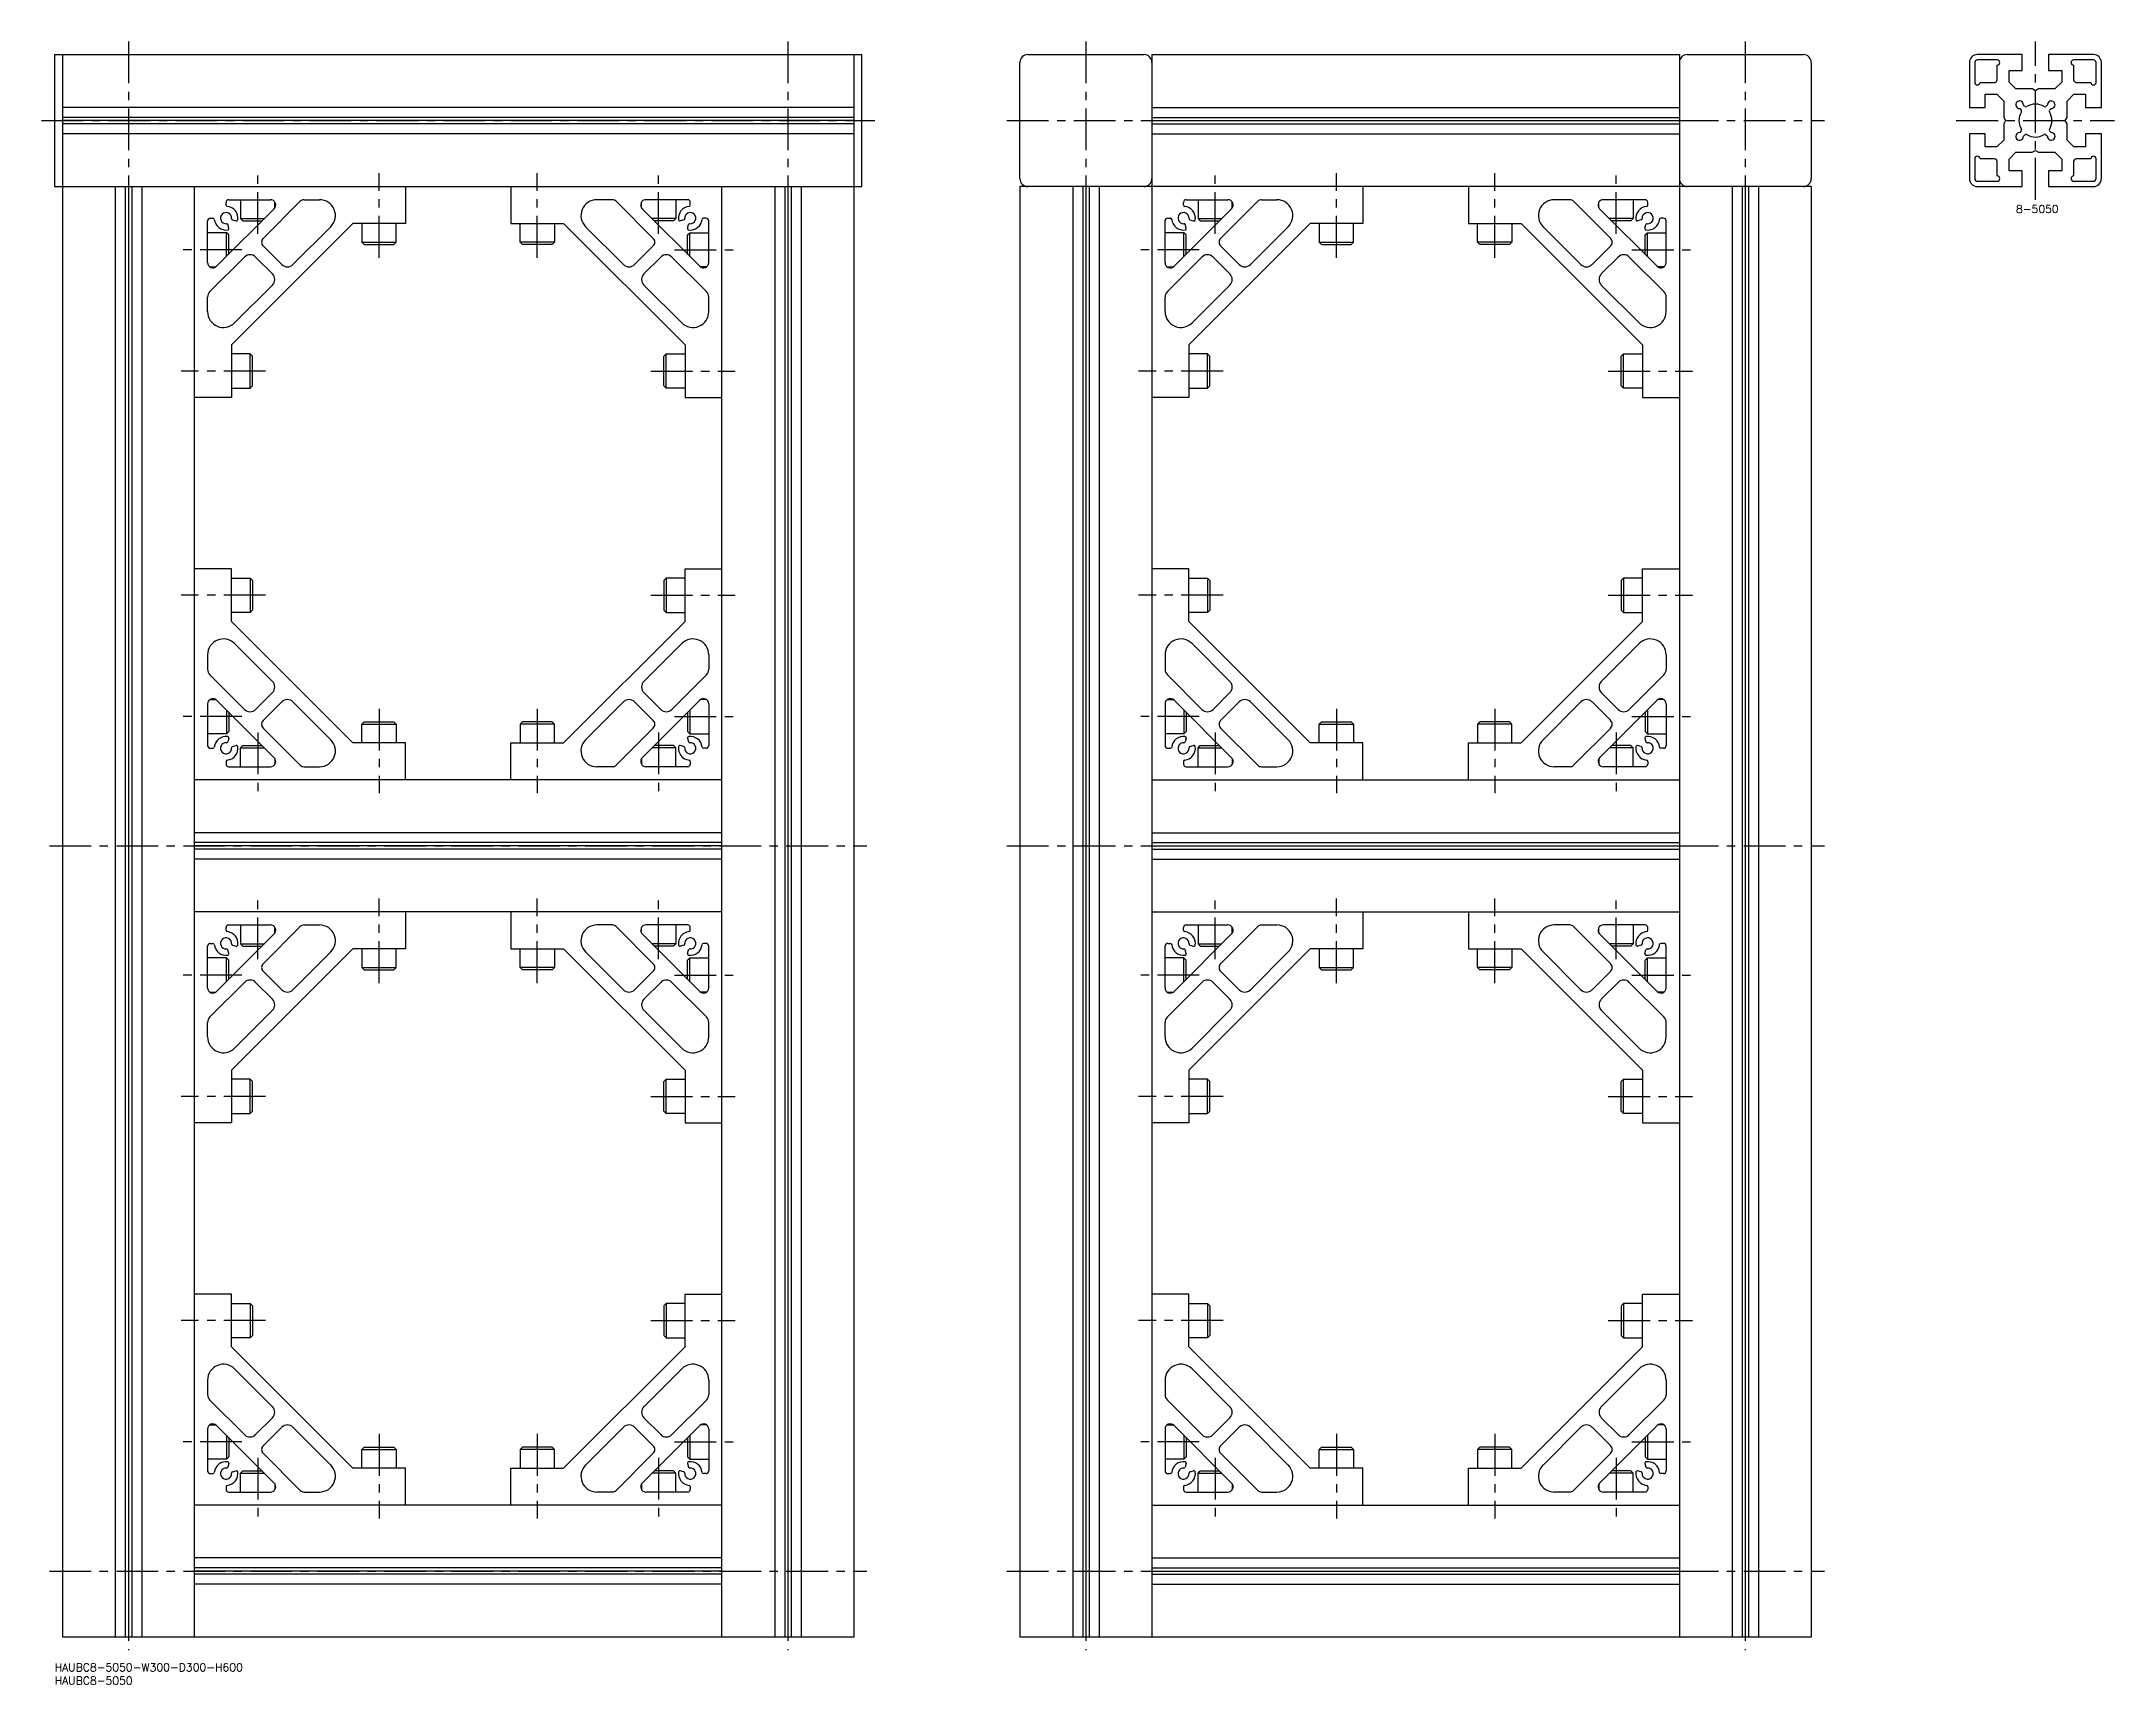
# Model space of a CAD drawing. Extents: x -5 to 781, y -8 to 975.
# Drawn here: x -5 to 781, y -8 to 615 of the extents above; entities that cross this region are included whole.
import ezdxf

# ---------------------------------------------------------------- set-up
doc = ezdxf.new("R2010")
doc.units = 0
doc.header["$LTSCALE"] = 0.5
doc.linetypes.add('CENTER', pattern=[50.8, 31.75, -6.35, 6.35, -6.35])
for name, color, linetype in [('MSM_CENTER', 1, 'CENTER'), ('MSM_CONTINUOUS', 7, 'CONTINUOUS'), ('MSM_PART_NUMBER', 7, 'CONTINUOUS')]:
    doc.layers.add(name, color=color, linetype=linetype)
doc.styles.get("Standard").update_dxf_attribs({"font": 'txt.shx', "height": 3, "bigfont": 'bigfont.shx'})

# ---------------------------------------------------------------- blocks, each defined once
blk = doc.blocks.new('*U8')
at = {"layer": 'MSM_PART_NUMBER'}
blk.add_text('HAUBC8-5050-W300-D300-H600', height=3, dxfattribs=at).set_placement((0, -3))
blk = doc.blocks.new('*U9')
at = {"layer": 'MSM_PART_NUMBER'}
blk.add_text('HAUBC8-5050', height=3, dxfattribs=at).set_placement((0, -8))
blk = doc.blocks.new('*U10')
at = {"layer": 'MSM_PART_NUMBER'}
blk.add_text('8-5050', height=3, dxfattribs=at).set_placement((743.62, 549.97))

msp = doc.modelspace()

# ---------------------------------------------------------------- linework, layer by layer
at = {"layer": 'MSM_CENTER'}
for p, q in [((28, 615), (28, 5)), ((278, 615), (278, 5)), ((391, 615), (391, 5)), ((641, 615), (641, 5)), ((751, 555), (751, 615)), ((-5, 585), (311, 585)), ((361, 585), (671, 585)), ((721, 585), (781, 585)), ((77, 542), (77, 565)), ((123, 533), (123, 565)), ((183, 533), (183, 565)), ((229, 542), (229, 565)), ((440, 542), (440, 565)), ((486, 533), (486, 565)), ((546, 533), (546, 565)), ((592, 542), (592, 565)), ((71, 536), (48, 536)), ((235, 536), (258, 536)), ((434, 536), (411, 536)), ((598, 536), (621, 536)), ((80, 490), (48, 490)), ((226, 490), (258, 490)), ((443, 490), (411, 490)), ((589, 490), (621, 490)), ((80, 405), (48, 405)), ((226, 405), (258, 405)), ((443, 405), (411, 405)), ((589, 405), (621, 405)), ((123, 362), (123, 330)), ((183, 362), (183, 330)), ((486, 362), (486, 330)), ((546, 362), (546, 330)), ((71, 359), (48, 359)), ((235, 359), (258, 359)), ((434, 359), (411, 359)), ((598, 359), (621, 359)), ((77, 353), (77, 330)), ((229, 353), (229, 330)), ((440, 353), (440, 330)), ((592, 353), (592, 330)), ((-2, 310), (308, 310)), ((361, 310), (671, 310)), ((77, 267), (77, 290)), ((123, 258), (123, 290)), ((183, 258), (183, 290)), ((229, 267), (229, 290)), ((440, 267), (440, 290)), ((486, 258), (486, 290)), ((546, 258), (546, 290)), ((592, 267), (592, 290)), ((71, 261), (48, 261)), ((235, 261), (258, 261)), ((434, 261), (411, 261)), ((598, 261), (621, 261)), ((80, 215), (48, 215)), ((226, 215), (258, 215)), ((443, 215), (411, 215)), ((589, 215), (621, 215)), ((80, 130), (48, 130)), ((226, 130), (258, 130)), ((443, 130), (411, 130)), ((589, 130), (621, 130)), ((123, 87), (123, 55)), ((183, 87), (183, 55)), ((486, 87), (486, 55)), ((546, 87), (546, 55)), ((71, 84), (48, 84)), ((235, 84), (258, 84)), ((434, 84), (411, 84)), ((598, 84), (621, 84)), ((77, 78), (77, 55)), ((229, 78), (229, 55)), ((440, 78), (440, 55)), ((592, 78), (592, 55)), ((-2, 35), (308, 35)), ((361, 35), (671, 35))]:
    msp.add_line(p, q, dxfattribs=at)
at = {"layer": 'MSM_CONTINUOUS'}
for p, q in [((0, 610), (0, 560)), ((0, 610), (306, 610)), ((3, 610), (3, 10)), ((303, 610), (303, 10)), ((306, 560), (306, 610)), ((366, 563), (366, 607)), ((369, 610), (413, 610)), ((416, 610), (416, 10)), ((416, 610), (616, 610)), ((616, 610), (616, 10)), ((619, 610), (663, 610)), ((666, 607), (666, 563)), ((726, 607), (726, 590)), ((728, 607), (728, 599.5)), ((746, 610), (729, 610)), ((736.5, 608), (729, 608)), ((736.5, 600.5), (736.5, 606)), ((746, 604), (746, 610)), ((773, 610), (756, 610)), ((756, 610), (756, 604)), ((773, 608), (765.5, 608)), ((765.5, 606), (765.5, 600.5)), ((774, 599.5), (774, 607)), ((776, 590), (776, 607)), ((730, 599.5), (735.5, 599.5)), ((741, 599.6), (741, 604)), ((741, 604), (746, 604)), ((743.6, 597), (741, 599.6)), ((756, 604), (761, 604)), ((761, 599.6), (758.4, 597)), ((761, 604), (761, 599.6)), ((766.5, 599.5), (772, 599.5)), ((303, 590), (3, 590)), ((416, 590), (616, 590)), ((726, 590), (732, 590)), ((732, 590), (732, 595)), ((732, 595), (736.4, 595)), ((736.4, 595), (739, 592.4)), ((739, 592.4), (739, 586.21)), ((749.79, 597), (743.6, 597)), ((745.04, 589.55), (745.64, 588.95)), ((747.05, 590.36), (746.45, 590.96)), ((751, 596.3), (749.79, 597)), ((752.21, 597), (751, 596.3)), ((758.4, 597), (752.21, 597)), ((755.55, 590.96), (754.95, 590.36)), ((756.36, 588.95), (756.96, 589.55)), ((763, 592.4), (765.6, 595)), ((763, 586.21), (763, 592.4)), ((765.6, 595), (770, 595)), ((770, 595), (770, 590)), ((770, 590), (776, 590)), ((303, 586.21), (3, 586.21)), ((303, 585), (3, 585)), ((303, 583.79), (3, 583.79)), ((416, 586.21), (616, 586.21)), ((416, 585), (616, 585)), ((416, 583.79), (616, 583.79)), ((739, 586.21), (739.7, 585)), ((739.7, 585), (739, 583.79)), ((739, 583.79), (739, 577.6)), ((762.3, 585), (763, 586.21)), ((763, 583.79), (762.3, 585)), ((763, 577.6), (763, 583.79)), ((303, 580), (3, 580)), ((416, 580), (616, 580)), ((732, 580), (726, 580)), ((726, 580), (726, 563)), ((732, 575), (732, 580)), ((736.4, 575), (732, 575)), ((739, 577.6), (736.4, 575)), ((745.64, 581.05), (745.04, 580.45)), ((746.45, 579.04), (747.05, 579.64)), ((754.95, 579.64), (755.55, 579.04)), ((756.96, 580.45), (756.36, 581.05)), ((765.6, 575), (763, 577.6)), ((770, 575), (765.6, 575)), ((776, 580), (770, 580)), ((770, 580), (770, 575)), ((776, 563), (776, 580)), ((728, 570.5), (728, 563)), ((735.5, 570.5), (730, 570.5)), ((736.5, 564), (736.5, 569.5)), ((741, 570.4), (743.6, 573)), ((741, 566), (741, 570.4)), ((746, 566), (741, 566)), ((743.6, 573), (749.79, 573)), ((746, 560), (746, 566)), ((749.79, 573), (751, 573.7)), ((751, 573.7), (752.21, 573)), ((752.21, 573), (758.4, 573)), ((761, 566), (756, 566)), ((756, 566), (756, 560)), ((758.4, 573), (761, 570.4)), ((761, 570.4), (761, 566)), ((765.5, 569.5), (765.5, 564)), ((772, 570.5), (766.5, 570.5)), ((774, 563), (774, 570.5)), ((0, 560), (306, 560)), ((23, 560), (23, 10)), ((26.79, 560), (26.79, 10)), ((28, 560), (28, 10)), ((29.21, 560), (29.21, 10)), ((33, 560), (33, 10)), ((53, 10), (53, 560)), ((133, 560), (133, 546)), ((173, 560), (173, 546)), ((253, 10), (253, 560)), ((273, 560), (273, 10)), ((276.79, 560), (276.79, 10)), ((278, 560), (278, 10)), ((279.21, 560), (279.21, 10)), ((283, 560), (283, 10)), ((666, 560), (366, 560)), ((366, 560), (366, 10)), ((386, 560), (386, 10)), ((389.79, 560), (389.79, 10)), ((391, 560), (391, 10)), ((392.21, 560), (392.21, 10)), ((396, 560), (396, 10)), ((496, 560), (496, 546)), ((536, 560), (536, 546)), ((636, 560), (636, 10)), ((639.79, 560), (639.79, 10)), ((641, 560), (641, 10)), ((642.21, 560), (642.21, 10)), ((646, 560), (646, 10)), ((666, 560), (666, 10)), ((729, 562), (736.5, 562)), ((729, 560), (746, 560)), ((756, 560), (773, 560)), ((765.5, 562), (773, 562)), ((83.24, 551.59), (61.41, 529.76)), ((65, 552.97), (65, 554)), ((66, 555), (81.82, 555)), ((70.5, 555), (70.5, 547.87)), ((79.04, 540.32), (93.14, 554.41)), ((83.5, 551.91), (83.5, 554.09)), ((94.55, 555), (100.45, 555)), ((211.45, 555), (205.55, 555)), ((226.96, 540.32), (212.86, 554.41)), ((222.5, 551.91), (222.5, 554.09)), ((222.76, 551.59), (244.59, 529.76)), ((240, 555), (224.18, 555)), ((235.5, 555), (235.5, 547.87)), ((241, 552.97), (241, 554)), ((446.24, 551.59), (424.41, 529.76)), ((428, 552.97), (428, 554)), ((429, 555), (444.82, 555)), ((433.5, 555), (433.5, 547.87)), ((442.04, 540.32), (456.14, 554.41)), ((446.5, 551.91), (446.5, 554.09)), ((457.55, 555), (463.45, 555)), ((574.45, 555), (568.55, 555)), ((589.96, 540.32), (575.86, 554.41)), ((585.5, 551.91), (585.5, 554.09)), ((585.76, 551.59), (607.59, 529.76)), ((603, 555), (587.18, 555)), ((598.5, 555), (598.5, 547.87)), ((604, 552.97), (604, 554)), ((58, 531.18), (58, 547)), ((65.13, 542.5), (58, 542.5)), ((59, 548), (60.03, 548)), ((66, 541.63), (65.13, 542.5)), ((65.13, 533.48), (65.13, 542.5)), ((66.03, 544.17), (65.66, 545.54)), ((113.01, 546), (67, 499.99)), ((67.46, 547.34), (68.83, 546.97)), ((70.5, 547.87), (71.37, 547)), ((70.5, 547.87), (79.52, 547.87)), ((71.37, 547), (78.65, 547)), ((104.69, 544.76), (90.36, 530.42)), ((133, 546), (113.01, 546)), ((116.5, 546), (116.5, 538.87)), ((129.5, 538.87), (129.5, 546)), ((173, 546), (192.99, 546)), ((176.5, 538.87), (176.5, 546)), ((189.5, 546), (189.5, 538.87)), ((192.99, 546), (239, 499.99)), ((201.31, 544.76), (215.64, 530.42)), ((235.5, 547.87), (226.48, 547.87)), ((234.63, 547), (227.35, 547)), ((235.5, 547.87), (234.63, 547)), ((238.54, 547.34), (237.17, 546.97)), ((239.97, 544.17), (240.34, 545.54)), ((240, 541.63), (240.87, 542.5)), ((240.87, 542.5), (248, 542.5)), ((240.87, 533.48), (240.87, 542.5)), ((247, 548), (245.97, 548)), ((248, 531.18), (248, 547)), ((421, 531.18), (421, 547)), ((428.13, 542.5), (421, 542.5)), ((422, 548), (423.03, 548)), ((429, 541.63), (428.13, 542.5)), ((428.13, 533.48), (428.13, 542.5)), ((429.03, 544.17), (428.66, 545.54)), ((476.01, 546), (430, 499.99)), ((430.46, 547.34), (431.83, 546.97)), ((433.5, 547.87), (434.37, 547)), ((433.5, 547.87), (442.52, 547.87)), ((434.37, 547), (441.65, 547)), ((467.69, 544.76), (453.36, 530.42)), ((496, 546), (476.01, 546)), ((479.5, 546), (479.5, 538.87)), ((492.5, 538.87), (492.5, 546)), ((536, 546), (555.99, 546)), ((539.5, 538.87), (539.5, 546)), ((552.5, 546), (552.5, 538.87)), ((555.99, 546), (602, 499.99)), ((564.31, 544.76), (578.64, 530.42)), ((598.5, 547.87), (589.48, 547.87)), ((597.63, 547), (590.35, 547)), ((598.5, 547.87), (597.63, 547)), ((601.54, 547.34), (600.17, 546.97)), ((602.97, 544.17), (603.34, 545.54)), ((603, 541.63), (603.87, 542.5)), ((603.87, 542.5), (611, 542.5)), ((603.87, 533.48), (603.87, 542.5)), ((610, 548), (608.97, 548)), ((611, 531.18), (611, 547)), ((66, 534.27), (66, 541.63)), ((86.11, 530.42), (79.04, 537.49)), ((116.5, 538.87), (117.37, 538)), ((116.5, 538.87), (129.5, 538.87)), ((117.37, 538), (128.63, 538)), ((128.63, 538), (129.5, 538.87)), ((177.37, 538), (176.5, 538.87)), ((189.5, 538.87), (176.5, 538.87)), ((188.63, 538), (177.37, 538)), ((189.5, 538.87), (188.63, 538)), ((219.89, 530.42), (226.96, 537.49)), ((240, 534.27), (240, 541.63)), ((429, 534.27), (429, 541.63)), ((449.11, 530.42), (442.04, 537.49)), ((479.5, 538.87), (480.37, 538)), ((479.5, 538.87), (492.5, 538.87)), ((480.37, 538), (491.63, 538)), ((491.63, 538), (492.5, 538.87)), ((540.37, 538), (539.5, 538.87)), ((552.5, 538.87), (539.5, 538.87)), ((551.63, 538), (540.37, 538)), ((552.5, 538.87), (551.63, 538)), ((582.89, 530.42), (589.96, 537.49)), ((603, 534.27), (603, 541.63)), ((58.88, 520.16), (71.97, 533.25)), ((58.91, 529.5), (61.09, 529.5)), ((76.21, 533.25), (82.58, 526.89)), ((229.79, 533.25), (223.42, 526.89)), ((247.12, 520.16), (234.03, 533.25)), ((247.09, 529.5), (244.91, 529.5)), ((421.88, 520.16), (434.97, 533.25)), ((421.91, 529.5), (424.09, 529.5)), ((439.21, 533.25), (445.58, 526.89)), ((592.79, 533.25), (586.42, 526.89)), ((610.12, 520.16), (597.03, 533.25)), ((610.09, 529.5), (607.91, 529.5)), ((82.58, 522.64), (68.24, 508.31)), ((223.42, 522.64), (237.76, 508.31)), ((445.58, 522.64), (431.24, 508.31)), ((586.42, 522.64), (600.76, 508.31)), ((58, 512.55), (58, 518.04)), ((248, 512.55), (248, 518.04)), ((421, 512.55), (421, 518.04)), ((611, 512.55), (611, 518.04)), ((67, 499.99), (67, 480)), ((74.13, 496.5), (67, 496.5)), ((75, 495.63), (74.13, 496.5)), ((74.13, 483.5), (74.13, 496.5)), ((75, 484.37), (75, 495.63)), ((231, 495.63), (231.87, 496.5)), ((231, 484.37), (231, 495.63)), ((231.87, 496.5), (239, 496.5)), ((231.87, 483.5), (231.87, 496.5)), ((239, 499.99), (239, 480)), ((430, 499.99), (430, 480)), ((437.13, 496.5), (430, 496.5)), ((438, 495.63), (437.13, 496.5)), ((437.13, 483.5), (437.13, 496.5)), ((438, 484.37), (438, 495.63)), ((594, 495.63), (594.87, 496.5)), ((594, 484.37), (594, 495.63)), ((594.87, 496.5), (602, 496.5)), ((594.87, 483.5), (594.87, 496.5)), ((602, 499.99), (602, 480)), ((67, 480), (53, 480)), ((67, 483.5), (74.13, 483.5)), ((74.13, 483.5), (75, 484.37)), ((231.87, 483.5), (231, 484.37)), ((239, 483.5), (231.87, 483.5)), ((239, 480), (253, 480)), ((430, 480), (416, 480)), ((430, 483.5), (437.13, 483.5)), ((437.13, 483.5), (438, 484.37)), ((594.87, 483.5), (594, 484.37)), ((602, 483.5), (594.87, 483.5)), ((602, 480), (616, 480)), ((67, 415), (53, 415)), ((67, 395.01), (67, 415)), ((67, 411.5), (74.13, 411.5)), ((74.13, 411.5), (75, 410.63)), ((74.13, 411.5), (74.13, 398.5)), ((75, 410.63), (75, 399.37)), ((231.87, 411.5), (231, 410.63)), ((231, 410.63), (231, 399.37)), ((239, 411.5), (231.87, 411.5)), ((231.87, 411.5), (231.87, 398.5)), ((239, 415), (253, 415)), ((239, 395.01), (239, 415)), ((430, 415), (416, 415)), ((430, 395.01), (430, 415)), ((430, 411.5), (437.13, 411.5)), ((437.13, 411.5), (438, 410.63)), ((437.13, 411.5), (437.13, 398.5)), ((438, 410.63), (438, 399.37)), ((594.87, 411.5), (594, 410.63)), ((594, 410.63), (594, 399.37)), ((602, 411.5), (594.87, 411.5)), ((594.87, 411.5), (594.87, 398.5)), ((602, 415), (616, 415)), ((602, 395.01), (602, 415)), ((74.13, 398.5), (67, 398.5)), ((113.01, 349), (67, 395.01)), ((75, 399.37), (74.13, 398.5)), ((192.99, 349), (239, 395.01)), ((231, 399.37), (231.87, 398.5)), ((231.87, 398.5), (239, 398.5)), ((437.13, 398.5), (430, 398.5)), ((476.01, 349), (430, 395.01)), ((438, 399.37), (437.13, 398.5)), ((555.99, 349), (602, 395.01)), ((594, 399.37), (594.87, 398.5)), ((594.87, 398.5), (602, 398.5)), ((82.58, 372.36), (68.24, 386.69)), ((223.42, 372.36), (237.76, 386.69)), ((445.58, 372.36), (431.24, 386.69)), ((586.42, 372.36), (600.76, 386.69)), ((58, 382.45), (58, 376.96)), ((248, 382.45), (248, 376.96)), ((421, 382.45), (421, 376.96)), ((611, 382.45), (611, 376.96)), ((58.88, 374.84), (71.97, 361.75)), ((247.12, 374.84), (234.03, 361.75)), ((421.88, 374.84), (434.97, 361.75)), ((610.12, 374.84), (597.03, 361.75)), ((58, 363.82), (58, 348)), ((58.91, 365.5), (61.09, 365.5)), ((83.24, 343.41), (61.41, 365.24)), ((76.21, 361.75), (82.58, 368.11)), ((86.11, 364.58), (79.04, 357.51)), ((104.69, 350.24), (90.36, 364.58)), ((201.31, 350.24), (215.64, 364.58)), ((219.89, 364.58), (226.96, 357.51)), ((222.76, 343.41), (244.59, 365.24)), ((229.79, 361.75), (223.42, 368.11)), ((247.09, 365.5), (244.91, 365.5)), ((248, 363.82), (248, 348)), ((421, 363.82), (421, 348)), ((421.91, 365.5), (424.09, 365.5)), ((446.24, 343.41), (424.41, 365.24)), ((439.21, 361.75), (445.58, 368.11)), ((449.11, 364.58), (442.04, 357.51)), ((467.69, 350.24), (453.36, 364.58)), ((564.31, 350.24), (578.64, 364.58)), ((582.89, 364.58), (589.96, 357.51)), ((585.76, 343.41), (607.59, 365.24)), ((592.79, 361.75), (586.42, 368.11)), ((610.09, 365.5), (607.91, 365.5)), ((611, 363.82), (611, 348)), ((65.13, 361.52), (65.13, 352.5)), ((66, 360.73), (66, 353.37)), ((79.04, 354.68), (93.14, 340.59)), ((116.5, 356.13), (117.37, 357)), ((116.5, 349), (116.5, 356.13)), ((116.5, 356.13), (129.5, 356.13)), ((117.37, 357), (128.63, 357)), ((128.63, 357), (129.5, 356.13)), ((129.5, 356.13), (129.5, 349)), ((177.37, 357), (176.5, 356.13)), ((176.5, 356.13), (176.5, 349)), ((189.5, 356.13), (176.5, 356.13)), ((188.63, 357), (177.37, 357)), ((189.5, 356.13), (188.63, 357)), ((189.5, 349), (189.5, 356.13)), ((226.96, 354.68), (212.86, 340.59)), ((240, 360.73), (240, 353.37)), ((240.87, 361.52), (240.87, 352.5)), ((428.13, 361.52), (428.13, 352.5)), ((429, 360.73), (429, 353.37)), ((442.04, 354.68), (456.14, 340.59)), ((479.5, 356.13), (480.37, 357)), ((479.5, 349), (479.5, 356.13)), ((479.5, 356.13), (492.5, 356.13)), ((480.37, 357), (491.63, 357)), ((491.63, 357), (492.5, 356.13)), ((492.5, 356.13), (492.5, 349)), ((540.37, 357), (539.5, 356.13)), ((539.5, 356.13), (539.5, 349)), ((552.5, 356.13), (539.5, 356.13)), ((551.63, 357), (540.37, 357)), ((552.5, 356.13), (551.63, 357)), ((552.5, 349), (552.5, 356.13)), ((589.96, 354.68), (575.86, 340.59)), ((603, 360.73), (603, 353.37)), ((603.87, 361.52), (603.87, 352.5)), ((65.13, 352.5), (58, 352.5)), ((59, 347), (60.03, 347)), ((66, 353.37), (65.13, 352.5)), ((66.03, 350.83), (65.66, 349.46)), ((67.46, 347.66), (68.83, 348.03)), ((70.5, 347.13), (71.37, 348)), ((70.5, 340), (70.5, 347.13)), ((70.5, 347.13), (79.52, 347.13)), ((71.37, 348), (78.65, 348)), ((133, 349), (113.01, 349)), ((133, 335), (133, 349)), ((173, 335), (173, 349)), ((173, 349), (192.99, 349)), ((235.5, 347.13), (226.48, 347.13)), ((234.63, 348), (227.35, 348)), ((235.5, 347.13), (234.63, 348)), ((235.5, 340), (235.5, 347.13)), ((238.54, 347.66), (237.17, 348.03)), ((239.97, 350.83), (240.34, 349.46)), ((240, 353.37), (240.87, 352.5)), ((240.87, 352.5), (248, 352.5)), ((247, 347), (245.97, 347)), ((428.13, 352.5), (421, 352.5)), ((422, 347), (423.03, 347)), ((429, 353.37), (428.13, 352.5)), ((429.03, 350.83), (428.66, 349.46)), ((430.46, 347.66), (431.83, 348.03)), ((433.5, 347.13), (434.37, 348)), ((433.5, 340), (433.5, 347.13)), ((433.5, 347.13), (442.52, 347.13)), ((434.37, 348), (441.65, 348)), ((496, 349), (476.01, 349)), ((496, 335), (496, 349)), ((536, 335), (536, 349)), ((536, 349), (555.99, 349)), ((598.5, 347.13), (589.48, 347.13)), ((597.63, 348), (590.35, 348)), ((598.5, 347.13), (597.63, 348)), ((598.5, 340), (598.5, 347.13)), ((601.54, 347.66), (600.17, 348.03)), ((602.97, 350.83), (603.34, 349.46)), ((603, 353.37), (603.87, 352.5)), ((603.87, 352.5), (611, 352.5)), ((610, 347), (608.97, 347)), ((65, 342.03), (65, 341)), ((66, 340), (81.82, 340)), ((83.5, 343.09), (83.5, 340.91)), ((94.55, 340), (100.45, 340)), ((211.45, 340), (205.55, 340)), ((222.5, 343.09), (222.5, 340.91)), ((240, 340), (224.18, 340)), ((241, 342.03), (241, 341)), ((428, 342.03), (428, 341)), ((429, 340), (444.82, 340)), ((446.5, 343.09), (446.5, 340.91)), ((457.55, 340), (463.45, 340)), ((574.45, 340), (568.55, 340)), ((585.5, 343.09), (585.5, 340.91)), ((603, 340), (587.18, 340)), ((604, 342.03), (604, 341)), ((253, 335), (53, 335)), ((416, 335), (616, 335)), ((253, 315), (53, 315)), ((416, 315), (616, 315)), ((253, 311.21), (53, 311.21)), ((253, 310), (53, 310)), ((253, 308.79), (53, 308.79)), ((416, 311.21), (616, 311.21)), ((416, 310), (616, 310)), ((416, 308.79), (616, 308.79)), ((253, 305), (53, 305)), ((416, 305), (616, 305)), ((253, 285), (53, 285)), ((133, 285), (133, 271)), ((173, 285), (173, 271)), ((416, 285), (616, 285)), ((496, 285), (496, 271)), ((536, 285), (536, 271)), ((83.24, 276.59), (61.41, 254.76)), ((65, 277.97), (65, 279)), ((66, 280), (81.82, 280)), ((70.5, 280), (70.5, 272.87)), ((79.04, 265.32), (93.14, 279.41)), ((83.5, 276.91), (83.5, 279.09)), ((94.55, 280), (100.45, 280)), ((211.45, 280), (205.55, 280)), ((226.96, 265.32), (212.86, 279.41)), ((222.5, 276.91), (222.5, 279.09)), ((222.76, 276.59), (244.59, 254.76)), ((240, 280), (224.18, 280)), ((235.5, 280), (235.5, 272.87)), ((241, 277.97), (241, 279)), ((446.24, 276.59), (424.41, 254.76)), ((428, 277.97), (428, 279)), ((429, 280), (444.82, 280)), ((433.5, 280), (433.5, 272.87)), ((442.04, 265.32), (456.14, 279.41)), ((446.5, 276.91), (446.5, 279.09)), ((457.55, 280), (463.45, 280)), ((574.45, 280), (568.55, 280)), ((589.96, 265.32), (575.86, 279.41)), ((585.5, 276.91), (585.5, 279.09)), ((585.76, 276.59), (607.59, 254.76)), ((603, 280), (587.18, 280)), ((598.5, 280), (598.5, 272.87)), ((604, 277.97), (604, 279)), ((58, 256.18), (58, 272)), ((65.13, 267.5), (58, 267.5)), ((59, 273), (60.03, 273)), ((66, 266.63), (65.13, 267.5)), ((65.13, 258.48), (65.13, 267.5)), ((66.03, 269.17), (65.66, 270.54)), ((113.01, 271), (67, 224.99)), ((67.46, 272.34), (68.83, 271.97)), ((70.5, 272.87), (71.37, 272)), ((70.5, 272.87), (79.52, 272.87)), ((71.37, 272), (78.65, 272)), ((104.69, 269.76), (90.36, 255.42)), ((133, 271), (113.01, 271)), ((116.5, 271), (116.5, 263.87)), ((129.5, 263.87), (129.5, 271)), ((173, 271), (192.99, 271)), ((176.5, 263.87), (176.5, 271)), ((189.5, 271), (189.5, 263.87)), ((192.99, 271), (239, 224.99)), ((201.31, 269.76), (215.64, 255.42)), ((235.5, 272.87), (226.48, 272.87)), ((234.63, 272), (227.35, 272)), ((235.5, 272.87), (234.63, 272)), ((238.54, 272.34), (237.17, 271.97)), ((239.97, 269.17), (240.34, 270.54)), ((240, 266.63), (240.87, 267.5)), ((240.87, 267.5), (248, 267.5)), ((240.87, 258.48), (240.87, 267.5)), ((247, 273), (245.97, 273)), ((248, 256.18), (248, 272)), ((421, 256.18), (421, 272)), ((428.13, 267.5), (421, 267.5)), ((422, 273), (423.03, 273)), ((429, 266.63), (428.13, 267.5)), ((428.13, 258.48), (428.13, 267.5)), ((429.03, 269.17), (428.66, 270.54)), ((476.01, 271), (430, 224.99)), ((430.46, 272.34), (431.83, 271.97)), ((433.5, 272.87), (434.37, 272)), ((433.5, 272.87), (442.52, 272.87)), ((434.37, 272), (441.65, 272)), ((467.69, 269.76), (453.36, 255.42)), ((496, 271), (476.01, 271)), ((479.5, 271), (479.5, 263.87)), ((492.5, 263.87), (492.5, 271)), ((536, 271), (555.99, 271)), ((539.5, 263.87), (539.5, 271)), ((552.5, 271), (552.5, 263.87)), ((555.99, 271), (602, 224.99)), ((564.31, 269.76), (578.64, 255.42)), ((598.5, 272.87), (589.48, 272.87)), ((597.63, 272), (590.35, 272)), ((598.5, 272.87), (597.63, 272)), ((601.54, 272.34), (600.17, 271.97)), ((602.97, 269.17), (603.34, 270.54)), ((603, 266.63), (603.87, 267.5)), ((603.87, 267.5), (611, 267.5)), ((603.87, 258.48), (603.87, 267.5)), ((610, 273), (608.97, 273)), ((611, 256.18), (611, 272)), ((66, 259.27), (66, 266.63)), ((86.11, 255.42), (79.04, 262.49)), ((116.5, 263.87), (117.37, 263)), ((116.5, 263.87), (129.5, 263.87)), ((117.37, 263), (128.63, 263)), ((128.63, 263), (129.5, 263.87)), ((177.37, 263), (176.5, 263.87)), ((189.5, 263.87), (176.5, 263.87)), ((188.63, 263), (177.37, 263)), ((189.5, 263.87), (188.63, 263)), ((219.89, 255.42), (226.96, 262.49)), ((240, 259.27), (240, 266.63)), ((429, 259.27), (429, 266.63)), ((449.11, 255.42), (442.04, 262.49)), ((479.5, 263.87), (480.37, 263)), ((479.5, 263.87), (492.5, 263.87)), ((480.37, 263), (491.63, 263)), ((491.63, 263), (492.5, 263.87)), ((540.37, 263), (539.5, 263.87)), ((552.5, 263.87), (539.5, 263.87)), ((551.63, 263), (540.37, 263)), ((552.5, 263.87), (551.63, 263)), ((582.89, 255.42), (589.96, 262.49)), ((603, 259.27), (603, 266.63)), ((58.88, 245.16), (71.97, 258.25)), ((58.91, 254.5), (61.09, 254.5)), ((76.21, 258.25), (82.58, 251.89)), ((229.79, 258.25), (223.42, 251.89)), ((247.12, 245.16), (234.03, 258.25)), ((247.09, 254.5), (244.91, 254.5)), ((421.88, 245.16), (434.97, 258.25)), ((421.91, 254.5), (424.09, 254.5)), ((439.21, 258.25), (445.58, 251.89)), ((592.79, 258.25), (586.42, 251.89)), ((610.12, 245.16), (597.03, 258.25)), ((610.09, 254.5), (607.91, 254.5)), ((82.58, 247.64), (68.24, 233.31)), ((223.42, 247.64), (237.76, 233.31)), ((445.58, 247.64), (431.24, 233.31)), ((586.42, 247.64), (600.76, 233.31)), ((58, 237.55), (58, 243.04)), ((248, 237.55), (248, 243.04)), ((421, 237.55), (421, 243.04)), ((611, 237.55), (611, 243.04)), ((67, 224.99), (67, 205)), ((74.13, 221.5), (67, 221.5)), ((75, 220.63), (74.13, 221.5)), ((74.13, 208.5), (74.13, 221.5)), ((75, 209.37), (75, 220.63)), ((231, 220.63), (231.87, 221.5)), ((231, 209.37), (231, 220.63)), ((231.87, 221.5), (239, 221.5)), ((231.87, 208.5), (231.87, 221.5)), ((239, 224.99), (239, 205)), ((430, 224.99), (430, 205)), ((437.13, 221.5), (430, 221.5)), ((438, 220.63), (437.13, 221.5)), ((437.13, 208.5), (437.13, 221.5)), ((438, 209.37), (438, 220.63)), ((594, 220.63), (594.87, 221.5)), ((594, 209.37), (594, 220.63)), ((594.87, 221.5), (602, 221.5)), ((594.87, 208.5), (594.87, 221.5)), ((602, 224.99), (602, 205)), ((67, 205), (53, 205)), ((67, 208.5), (74.13, 208.5)), ((74.13, 208.5), (75, 209.37)), ((231.87, 208.5), (231, 209.37)), ((239, 208.5), (231.87, 208.5)), ((239, 205), (253, 205)), ((430, 205), (416, 205)), ((430, 208.5), (437.13, 208.5)), ((437.13, 208.5), (438, 209.37)), ((594.87, 208.5), (594, 209.37)), ((602, 208.5), (594.87, 208.5)), ((602, 205), (616, 205)), ((67, 140), (53, 140)), ((67, 120.01), (67, 140)), ((67, 136.5), (74.13, 136.5)), ((74.13, 136.5), (75, 135.63)), ((74.13, 136.5), (74.13, 123.5)), ((75, 135.63), (75, 124.37)), ((231.87, 136.5), (231, 135.63)), ((231, 135.63), (231, 124.37)), ((239, 136.5), (231.87, 136.5)), ((231.87, 136.5), (231.87, 123.5)), ((239, 140), (253, 140)), ((239, 120.01), (239, 140)), ((430, 140), (416, 140)), ((430, 120.01), (430, 140)), ((430, 136.5), (437.13, 136.5)), ((437.13, 136.5), (438, 135.63)), ((437.13, 136.5), (437.13, 123.5)), ((438, 135.63), (438, 124.37)), ((594.87, 136.5), (594, 135.63)), ((594, 135.63), (594, 124.37)), ((602, 136.5), (594.87, 136.5)), ((594.87, 136.5), (594.87, 123.5)), ((602, 140), (616, 140)), ((602, 120.01), (602, 140)), ((74.13, 123.5), (67, 123.5)), ((113.01, 74), (67, 120.01)), ((75, 124.37), (74.13, 123.5)), ((192.99, 74), (239, 120.01)), ((231, 124.37), (231.87, 123.5)), ((231.87, 123.5), (239, 123.5)), ((437.13, 123.5), (430, 123.5)), ((476.01, 74), (430, 120.01)), ((438, 124.37), (437.13, 123.5)), ((555.99, 74), (602, 120.01)), ((594, 124.37), (594.87, 123.5)), ((594.87, 123.5), (602, 123.5)), ((82.58, 97.36), (68.24, 111.69)), ((223.42, 97.36), (237.76, 111.69)), ((445.58, 97.36), (431.24, 111.69)), ((586.42, 97.36), (600.76, 111.69)), ((58, 107.45), (58, 101.96)), ((248, 107.45), (248, 101.96)), ((421, 107.45), (421, 101.96)), ((611, 107.45), (611, 101.96)), ((58.88, 99.84), (71.97, 86.75)), ((247.12, 99.84), (234.03, 86.75)), ((421.88, 99.84), (434.97, 86.75)), ((610.12, 99.84), (597.03, 86.75)), ((58, 88.82), (58, 73)), ((58.91, 90.5), (61.09, 90.5)), ((83.24, 68.41), (61.41, 90.24)), ((65.13, 86.52), (65.13, 77.5)), ((76.21, 86.75), (82.58, 93.11)), ((86.11, 89.58), (79.04, 82.51)), ((104.69, 75.24), (90.36, 89.58)), ((201.31, 75.24), (215.64, 89.58)), ((219.89, 89.58), (226.96, 82.51)), ((222.76, 68.41), (244.59, 90.24)), ((229.79, 86.75), (223.42, 93.11)), ((240.87, 86.52), (240.87, 77.5)), ((247.09, 90.5), (244.91, 90.5)), ((248, 88.82), (248, 73)), ((421, 88.82), (421, 73)), ((421.91, 90.5), (424.09, 90.5)), ((446.24, 68.41), (424.41, 90.24)), ((428.13, 86.52), (428.13, 77.5)), ((439.21, 86.75), (445.58, 93.11)), ((449.11, 89.58), (442.04, 82.51)), ((467.69, 75.24), (453.36, 89.58)), ((564.31, 75.24), (578.64, 89.58)), ((582.89, 89.58), (589.96, 82.51)), ((585.76, 68.41), (607.59, 90.24)), ((592.79, 86.75), (586.42, 93.11)), ((603.87, 86.52), (603.87, 77.5)), ((610.09, 90.5), (607.91, 90.5)), ((611, 88.82), (611, 73)), ((66, 85.73), (66, 78.37)), ((79.04, 79.68), (93.14, 65.59)), ((116.5, 81.13), (117.37, 82)), ((116.5, 74), (116.5, 81.13)), ((116.5, 81.13), (129.5, 81.13)), ((117.37, 82), (128.63, 82)), ((128.63, 82), (129.5, 81.13)), ((129.5, 81.13), (129.5, 74)), ((177.37, 82), (176.5, 81.13)), ((176.5, 81.13), (176.5, 74)), ((189.5, 81.13), (176.5, 81.13)), ((188.63, 82), (177.37, 82)), ((189.5, 81.13), (188.63, 82)), ((189.5, 74), (189.5, 81.13)), ((226.96, 79.68), (212.86, 65.59)), ((240, 85.73), (240, 78.37)), ((429, 85.73), (429, 78.37)), ((442.04, 79.68), (456.14, 65.59)), ((479.5, 81.13), (480.37, 82)), ((479.5, 74), (479.5, 81.13)), ((479.5, 81.13), (492.5, 81.13)), ((480.37, 82), (491.63, 82)), ((491.63, 82), (492.5, 81.13)), ((492.5, 81.13), (492.5, 74)), ((540.37, 82), (539.5, 81.13)), ((539.5, 81.13), (539.5, 74)), ((552.5, 81.13), (539.5, 81.13)), ((551.63, 82), (540.37, 82)), ((552.5, 81.13), (551.63, 82)), ((552.5, 74), (552.5, 81.13)), ((589.96, 79.68), (575.86, 65.59)), ((603, 85.73), (603, 78.37)), ((65.13, 77.5), (58, 77.5)), ((59, 72), (60.03, 72)), ((66, 78.37), (65.13, 77.5)), ((66.03, 75.83), (65.66, 74.46)), ((67.46, 72.66), (68.83, 73.03)), ((70.5, 72.13), (71.37, 73)), ((70.5, 65), (70.5, 72.13)), ((70.5, 72.13), (79.52, 72.13)), ((71.37, 73), (78.65, 73)), ((133, 74), (113.01, 74)), ((133, 60), (133, 74)), ((173, 60), (173, 74)), ((173, 74), (192.99, 74)), ((235.5, 72.13), (226.48, 72.13)), ((234.63, 73), (227.35, 73)), ((235.5, 72.13), (234.63, 73)), ((235.5, 65), (235.5, 72.13)), ((238.54, 72.66), (237.17, 73.03)), ((239.97, 75.83), (240.34, 74.46)), ((240, 78.37), (240.87, 77.5)), ((240.87, 77.5), (248, 77.5)), ((247, 72), (245.97, 72)), ((428.13, 77.5), (421, 77.5)), ((422, 72), (423.03, 72)), ((429, 78.37), (428.13, 77.5)), ((429.03, 75.83), (428.66, 74.46)), ((430.46, 72.66), (431.83, 73.03)), ((433.5, 72.13), (434.37, 73)), ((433.5, 65), (433.5, 72.13)), ((433.5, 72.13), (442.52, 72.13)), ((434.37, 73), (441.65, 73)), ((496, 74), (476.01, 74)), ((496, 60), (496, 74)), ((536, 60), (536, 74)), ((536, 74), (555.99, 74)), ((598.5, 72.13), (589.48, 72.13)), ((597.63, 73), (590.35, 73)), ((598.5, 72.13), (597.63, 73)), ((598.5, 65), (598.5, 72.13)), ((601.54, 72.66), (600.17, 73.03)), ((602.97, 75.83), (603.34, 74.46)), ((603, 78.37), (603.87, 77.5)), ((603.87, 77.5), (611, 77.5)), ((610, 72), (608.97, 72)), ((65, 67.03), (65, 66)), ((66, 65), (81.82, 65)), ((83.5, 68.09), (83.5, 65.91)), ((94.55, 65), (100.45, 65)), ((211.45, 65), (205.55, 65)), ((222.5, 68.09), (222.5, 65.91)), ((240, 65), (224.18, 65)), ((241, 67.03), (241, 66)), ((428, 67.03), (428, 66)), ((429, 65), (444.82, 65)), ((446.5, 68.09), (446.5, 65.91)), ((457.55, 65), (463.45, 65)), ((574.45, 65), (568.55, 65)), ((585.5, 68.09), (585.5, 65.91)), ((603, 65), (587.18, 65)), ((604, 67.03), (604, 66)), ((253, 60), (53, 60)), ((416, 60), (616, 60)), ((253, 40), (53, 40)), ((416, 40), (616, 40)), ((253, 36.21), (53, 36.21)), ((253, 35), (53, 35)), ((253, 33.79), (53, 33.79)), ((416, 36.21), (616, 36.21)), ((416, 35), (616, 35)), ((416, 33.79), (616, 33.79)), ((253, 30), (53, 30)), ((416, 30), (616, 30)), ((303, 10), (3, 10)), ((666, 10), (366, 10))]:
    msp.add_line(p, q, dxfattribs=at)
for centre, radius, start, end in [((369, 607), 3, 90, 180), ((413, 607), 3, 0, 90), ((619, 607), 3, 90, 180), ((663, 607), 3, 0, 90), ((729, 607), 3, 90, 180), ((729, 607), 1, 90, 180), ((736.5, 607), 1, 270, 90), ((765.5, 607), 1, 90, 270), ((773, 607), 3, 0, 90), ((773, 607), 1, 0, 90), ((729, 599.5), 1, 180, 0), ((735.5, 600.5), 1, 270, 0), ((766.5, 600.5), 1, 180, 270), ((773, 599.5), 1, 180, 0), ((745, 591), 1.45, 358.60282, 271.39718), ((747.41, 590.71), 0.5, 225, 302.16041), ((751, 585), 6.25, 57.83959, 122.16041), ((754.59, 590.71), 0.5, 237.83959, 315), ((757, 591), 1.45, 268.60282, 181.39718), ((751, 585), 6.25, 147.83959, 212.16041), ((745.29, 588.59), 0.5, 327.83959, 45), ((745.29, 581.41), 0.5, 315, 32.16041), ((756.71, 588.59), 0.5, 135, 212.16041), ((756.71, 581.41), 0.5, 147.83959, 225), ((751, 585), 6.25, 327.83959, 32.16041), ((745, 579), 1.45, 88.60282, 1.39718), ((747.41, 579.29), 0.5, 57.83958, 135), ((751, 585), 6.25, 237.83959, 302.16041), ((754.59, 579.29), 0.5, 45, 122.16041), ((757, 579), 1.45, 178.60282, 91.39718), ((729, 570.5), 1, 0, 180), ((735.5, 569.5), 1, 0, 90), ((766.5, 569.5), 1, 90, 180), ((773, 570.5), 1, 0, 180), ((369, 563), 3, 180, 270), ((413, 563), 3, 270, 0), ((619, 563), 3, 180, 270), ((663, 563), 3, 270, 0), ((729, 563), 3, 180, 270), ((729, 563), 1, 180, 270), ((736.5, 563), 1, 270, 90), ((765.5, 563), 1, 90, 270), ((773, 563), 1, 270, 0), ((773, 563), 3, 270, 0), ((66, 554), 1, 90, 180), ((65.5, 552.97), 0.5, 180, 264.26083), ((65, 548), 4.5, 352.1798, 84.26083), ((81.82, 553), 2, 315, 90), ((94.55, 553), 2, 90, 135), ((100.45, 549), 6, 315, 90), ((205.55, 549), 6, 90, 225), ((211.45, 553), 2, 45, 90), ((224.18, 553), 2, 90, 225), ((241, 548), 4.5, 95.73917, 187.8202), ((240, 554), 1, 0, 90), ((240.5, 552.97), 0.5, 275.73917, 0), ((429, 554), 1, 90, 180), ((428.5, 552.97), 0.5, 180, 264.26083), ((428, 548), 4.5, 352.1798, 84.26083), ((444.82, 553), 2, 315, 90), ((457.55, 553), 2, 90, 135), ((463.45, 549), 6, 315, 90), ((568.55, 549), 6, 90, 225), ((574.45, 553), 2, 45, 90), ((587.18, 553), 2, 90, 225), ((604, 548), 4.5, 95.73917, 187.8202), ((603, 554), 1, 0, 90), ((603.5, 552.97), 0.5, 275.73917, 0), ((59, 547), 1, 90, 180), ((60.03, 547.5), 0.5, 5.7392, 90), ((65, 548), 4.5, 185.73917, 277.81899), ((65, 548), 2.1, 356.08695, 273.91305), ((65.18, 545.41), 0.5, 14.99832, 93.91307), ((65.54, 544.04), 0.5, 277.81899, 14.99832), ((67.59, 547.82), 0.5, 176.08695, 254.99832), ((68.96, 547.46), 0.5, 254.99832, 352.17977), ((237.04, 547.46), 0.5, 187.82023, 285.00168), ((238.41, 547.82), 0.5, 285.00168, 3.91305), ((241, 548), 2.1, 266.08695, 183.91305), ((240.46, 544.04), 0.5, 165.00168, 262.18101), ((240.82, 545.41), 0.5, 86.08693, 165.00168), ((241, 548), 4.5, 262.18101, 354.26083), ((245.97, 547.5), 0.5, 90, 174.2608), ((247, 547), 1, 0, 90), ((422, 547), 1, 90, 180), ((423.03, 547.5), 0.5, 5.7392, 90), ((428, 548), 4.5, 185.73917, 277.81899), ((428, 548), 2.1, 356.08695, 273.91305), ((428.18, 545.41), 0.5, 14.99832, 93.91307), ((428.54, 544.04), 0.5, 277.81899, 14.99832), ((430.59, 547.82), 0.5, 176.08695, 254.99832), ((431.96, 547.46), 0.5, 254.99832, 352.17977), ((600.04, 547.46), 0.5, 187.82023, 285.00168), ((601.41, 547.82), 0.5, 285.00168, 3.91305), ((604, 548), 2.1, 266.08695, 183.91305), ((603.46, 544.04), 0.5, 165.00168, 262.18101), ((603.82, 545.41), 0.5, 86.08693, 165.00168), ((604, 548), 4.5, 262.18101, 354.26083), ((608.97, 547.5), 0.5, 90, 174.2608), ((610, 547), 1, 0, 90), ((80.46, 538.91), 2, 135, 225.00028), ((225.54, 538.91), 2, 314.99972, 45), ((443.46, 538.91), 2, 135, 225.00028), ((588.54, 538.91), 2, 314.99972, 45), ((60, 531.18), 2, 180, 315), ((74.09, 531.13), 3, 45.00028, 135), ((80.46, 524.76), 3, 315, 45.00028), ((88.24, 532.54), 3, 225.00028, 315), ((217.76, 532.54), 3, 225, 314.99972), ((225.54, 524.76), 3, 134.99972, 225), ((231.91, 531.13), 3, 45, 134.99972), ((246, 531.18), 2, 225, 0), ((423, 531.18), 2, 180, 315), ((437.09, 531.13), 3, 45.00028, 135), ((443.46, 524.76), 3, 315, 45.00028), ((451.24, 532.54), 3, 225.00028, 315), ((580.76, 532.54), 3, 225, 314.99972), ((588.54, 524.76), 3, 134.99972, 225), ((594.91, 531.13), 3, 45, 134.99972), ((609, 531.18), 2, 225, 0), ((61, 518.04), 3, 135, 180), ((245, 518.04), 3, 0, 45), ((424, 518.04), 3, 135, 180), ((608, 518.04), 3, 0, 45), ((64, 512.55), 6, 180, 315), ((242, 512.55), 6, 225, 0), ((427, 512.55), 6, 180, 315), ((605, 512.55), 6, 225, 0), ((64, 382.45), 6, 45, 180), ((242, 382.45), 6, 0, 135), ((427, 382.45), 6, 45, 180), ((605, 382.45), 6, 0, 135), ((61, 376.96), 3, 180, 225), ((80.46, 370.24), 3, 314.99972, 45), ((225.54, 370.24), 3, 135, 225.00028), ((245, 376.96), 3, 315, 0), ((424, 376.96), 3, 180, 225), ((443.46, 370.24), 3, 314.99972, 45), ((588.54, 370.24), 3, 135, 225.00028), ((608, 376.96), 3, 315, 0), ((60, 363.82), 2, 45, 180), ((74.09, 363.87), 3, 225, 314.99972), ((88.24, 362.46), 3, 45, 134.99972), ((217.76, 362.46), 3, 45.00028, 135), ((231.91, 363.87), 3, 225.00028, 315), ((246, 363.82), 2, 0, 135), ((423, 363.82), 2, 45, 180), ((437.09, 363.87), 3, 225, 314.99972), ((451.24, 362.46), 3, 45, 134.99972), ((580.76, 362.46), 3, 45.00028, 135), ((594.91, 363.87), 3, 225.00028, 315), ((609, 363.82), 2, 0, 135), ((80.46, 356.09), 2, 134.99972, 225), ((225.54, 356.09), 2, 315, 45.00028), ((443.46, 356.09), 2, 134.99972, 225), ((588.54, 356.09), 2, 315, 45.00028), ((59, 348), 1, 180, 270), ((60.03, 347.5), 0.5, 270, 354.2608), ((65, 347), 4.5, 82.18101, 174.26083), ((65, 347), 2.1, 86.08695, 3.91305), ((65.18, 349.59), 0.5, 266.08693, 345.00168), ((65, 347), 4.5, 275.73917, 7.8202), ((65.54, 350.96), 0.5, 345.00168, 82.18101), ((67.59, 347.18), 0.5, 105.00168, 183.91305), ((68.96, 347.54), 0.5, 7.82023, 105.00168), ((100.45, 346), 6, 270, 45), ((205.55, 346), 6, 135, 270), ((241, 347), 4.5, 172.1798, 264.26083), ((237.04, 347.54), 0.5, 74.99832, 172.17977), ((238.41, 347.18), 0.5, 356.08695, 74.99832), ((241, 347), 2.1, 176.08695, 93.91305), ((240.46, 350.96), 0.5, 97.81899, 194.99832), ((240.82, 349.59), 0.5, 194.99832, 273.91307), ((241, 347), 4.5, 5.73917, 97.81899), ((245.97, 347.5), 0.5, 185.7392, 270), ((247, 348), 1, 270, 0), ((422, 348), 1, 180, 270), ((423.03, 347.5), 0.5, 270, 354.2608), ((428, 347), 4.5, 82.18101, 174.26083), ((428, 347), 2.1, 86.08695, 3.91305), ((428.18, 349.59), 0.5, 266.08693, 345.00168), ((428, 347), 4.5, 275.73917, 7.8202), ((428.54, 350.96), 0.5, 345.00168, 82.18101), ((430.59, 347.18), 0.5, 105.00168, 183.91305), ((431.96, 347.54), 0.5, 7.82023, 105.00168), ((463.45, 346), 6, 270, 45), ((568.55, 346), 6, 135, 270), ((604, 347), 4.5, 172.1798, 264.26083), ((600.04, 347.54), 0.5, 74.99832, 172.17977), ((601.41, 347.18), 0.5, 356.08695, 74.99832), ((604, 347), 2.1, 176.08695, 93.91305), ((603.46, 350.96), 0.5, 97.81899, 194.99832), ((603.82, 349.59), 0.5, 194.99832, 273.91307), ((604, 347), 4.5, 5.73917, 97.81899), ((608.97, 347.5), 0.5, 185.7392, 270), ((610, 348), 1, 270, 0), ((65.5, 342.03), 0.5, 95.73917, 180), ((66, 341), 1, 180, 270), ((81.82, 342), 2, 270, 45), ((94.55, 342), 2, 225, 270), ((211.45, 342), 2, 270, 315), ((224.18, 342), 2, 135, 270), ((240, 341), 1, 270, 0), ((240.5, 342.03), 0.5, 0, 84.26083), ((428.5, 342.03), 0.5, 95.73917, 180), ((429, 341), 1, 180, 270), ((444.82, 342), 2, 270, 45), ((457.55, 342), 2, 225, 270), ((574.45, 342), 2, 270, 315), ((587.18, 342), 2, 135, 270), ((603, 341), 1, 270, 0), ((603.5, 342.03), 0.5, 0, 84.26083), ((65, 273), 2.1, 356.08695, 273.91305), ((66, 279), 1, 90, 180), ((65.5, 277.97), 0.5, 180, 264.26083), ((65, 273), 4.5, 352.1798, 84.26083), ((81.82, 278), 2, 315, 90), ((94.55, 278), 2, 90, 135), ((100.45, 274), 6, 315, 90), ((205.55, 274), 6, 90, 225), ((211.45, 278), 2, 45, 90), ((224.18, 278), 2, 90, 225), ((241, 273), 4.5, 95.73917, 187.8202), ((241, 273), 2.1, 266.08695, 183.91305), ((240, 279), 1, 0, 90), ((240.5, 277.97), 0.5, 275.73917, 0), ((428, 273), 2.1, 356.08695, 273.91305), ((429, 279), 1, 90, 180), ((428.5, 277.97), 0.5, 180, 264.26083), ((428, 273), 4.5, 352.1798, 84.26083), ((444.82, 278), 2, 315, 90), ((457.55, 278), 2, 90, 135), ((463.45, 274), 6, 315, 90), ((568.55, 274), 6, 90, 225), ((574.45, 278), 2, 45, 90), ((587.18, 278), 2, 90, 225), ((604, 273), 4.5, 95.73917, 187.8202), ((604, 273), 2.1, 266.08695, 183.91305), ((603, 279), 1, 0, 90), ((603.5, 277.97), 0.5, 275.73917, 0), ((59, 272), 1, 90, 180), ((60.03, 272.5), 0.5, 5.7392, 90), ((65, 273), 4.5, 185.73917, 277.81899), ((65.18, 270.41), 0.5, 14.99832, 93.91307), ((65.54, 269.04), 0.5, 277.81899, 14.99832), ((67.59, 272.82), 0.5, 176.08695, 254.99832), ((68.96, 272.46), 0.5, 254.99832, 352.17977), ((237.04, 272.46), 0.5, 187.82023, 285.00168), ((238.41, 272.82), 0.5, 285.00168, 3.91305), ((240.46, 269.04), 0.5, 165.00168, 262.18101), ((240.82, 270.41), 0.5, 86.08693, 165.00168), ((241, 273), 4.5, 262.18101, 354.26083), ((245.97, 272.5), 0.5, 90, 174.2608), ((247, 272), 1, 0, 90), ((422, 272), 1, 90, 180), ((423.03, 272.5), 0.5, 5.7392, 90), ((428, 273), 4.5, 185.73917, 277.81899), ((428.18, 270.41), 0.5, 14.99832, 93.91307), ((428.54, 269.04), 0.5, 277.81899, 14.99832), ((430.59, 272.82), 0.5, 176.08695, 254.99832), ((431.96, 272.46), 0.5, 254.99832, 352.17977), ((600.04, 272.46), 0.5, 187.82023, 285.00168), ((601.41, 272.82), 0.5, 285.00168, 3.91305), ((603.46, 269.04), 0.5, 165.00168, 262.18101), ((603.82, 270.41), 0.5, 86.08693, 165.00168), ((604, 273), 4.5, 262.18101, 354.26083), ((608.97, 272.5), 0.5, 90, 174.2608), ((610, 272), 1, 0, 90), ((80.46, 263.91), 2, 135, 225.00028), ((225.54, 263.91), 2, 314.99972, 45), ((443.46, 263.91), 2, 135, 225.00028), ((588.54, 263.91), 2, 314.99972, 45), ((60, 256.18), 2, 180, 315), ((74.09, 256.13), 3, 45.00028, 135), ((80.46, 249.76), 3, 315, 45.00028), ((88.24, 257.54), 3, 225.00028, 315), ((217.76, 257.54), 3, 225, 314.99972), ((225.54, 249.76), 3, 134.99972, 225), ((231.91, 256.13), 3, 45, 134.99972), ((246, 256.18), 2, 225, 0), ((423, 256.18), 2, 180, 315), ((437.09, 256.13), 3, 45.00028, 135), ((443.46, 249.76), 3, 315, 45.00028), ((451.24, 257.54), 3, 225.00028, 315), ((580.76, 257.54), 3, 225, 314.99972), ((588.54, 249.76), 3, 134.99972, 225), ((594.91, 256.13), 3, 45, 134.99972), ((609, 256.18), 2, 225, 0), ((61, 243.04), 3, 135, 180), ((245, 243.04), 3, 0, 45), ((424, 243.04), 3, 135, 180), ((608, 243.04), 3, 0, 45), ((64, 237.55), 6, 180, 315), ((242, 237.55), 6, 225, 0), ((427, 237.55), 6, 180, 315), ((605, 237.55), 6, 225, 0), ((64, 107.45), 6, 45, 180), ((242, 107.45), 6, 0, 135), ((427, 107.45), 6, 45, 180), ((605, 107.45), 6, 0, 135), ((61, 101.96), 3, 180, 225), ((80.46, 95.24), 3, 314.99972, 45), ((225.54, 95.24), 3, 135, 225.00028), ((245, 101.96), 3, 315, 0), ((424, 101.96), 3, 180, 225), ((443.46, 95.24), 3, 314.99972, 45), ((588.54, 95.24), 3, 135, 225.00028), ((608, 101.96), 3, 315, 0), ((60, 88.82), 2, 45, 180), ((74.09, 88.87), 3, 225, 314.99972), ((88.24, 87.46), 3, 45, 134.99972), ((217.76, 87.46), 3, 45.00028, 135), ((231.91, 88.87), 3, 225.00028, 315), ((246, 88.82), 2, 0, 135), ((423, 88.82), 2, 45, 180), ((437.09, 88.87), 3, 225, 314.99972), ((451.24, 87.46), 3, 45, 134.99972), ((580.76, 87.46), 3, 45.00028, 135), ((594.91, 88.87), 3, 225.00028, 315), ((609, 88.82), 2, 0, 135), ((80.46, 81.09), 2, 134.99972, 225), ((225.54, 81.09), 2, 315, 45.00028), ((443.46, 81.09), 2, 134.99972, 225), ((588.54, 81.09), 2, 315, 45.00028), ((59, 73), 1, 180, 270), ((60.03, 72.5), 0.5, 270, 354.2608), ((65, 72), 4.5, 82.18101, 174.26083), ((65, 72), 2.1, 86.08695, 3.91305), ((65.18, 74.59), 0.5, 266.08693, 345.00168), ((65, 72), 4.5, 275.73917, 7.8202), ((65.54, 75.96), 0.5, 345.00168, 82.18101), ((67.59, 72.18), 0.5, 105.00168, 183.91305), ((68.96, 72.54), 0.5, 7.82023, 105.00168), ((100.45, 71), 6, 270, 45), ((205.55, 71), 6, 135, 270), ((241, 72), 4.5, 172.1798, 264.26083), ((237.04, 72.54), 0.5, 74.99832, 172.17977), ((238.41, 72.18), 0.5, 356.08695, 74.99832), ((241, 72), 2.1, 176.08695, 93.91305), ((240.46, 75.96), 0.5, 97.81899, 194.99832), ((240.82, 74.59), 0.5, 194.99832, 273.91307), ((241, 72), 4.5, 5.73917, 97.81899), ((245.97, 72.5), 0.5, 185.7392, 270), ((247, 73), 1, 270, 0), ((422, 73), 1, 180, 270), ((423.03, 72.5), 0.5, 270, 354.2608), ((428, 72), 4.5, 82.18101, 174.26083), ((428, 72), 2.1, 86.08695, 3.91305), ((428.18, 74.59), 0.5, 266.08693, 345.00168), ((428, 72), 4.5, 275.73917, 7.8202), ((428.54, 75.96), 0.5, 345.00168, 82.18101), ((430.59, 72.18), 0.5, 105.00168, 183.91305), ((431.96, 72.54), 0.5, 7.82023, 105.00168), ((463.45, 71), 6, 270, 45), ((568.55, 71), 6, 135, 270), ((604, 72), 4.5, 172.1798, 264.26083), ((600.04, 72.54), 0.5, 74.99832, 172.17977), ((601.41, 72.18), 0.5, 356.08695, 74.99832), ((604, 72), 2.1, 176.08695, 93.91305), ((603.46, 75.96), 0.5, 97.81899, 194.99832), ((603.82, 74.59), 0.5, 194.99832, 273.91307), ((604, 72), 4.5, 5.73917, 97.81899), ((608.97, 72.5), 0.5, 185.7392, 270), ((610, 73), 1, 270, 0), ((65.5, 67.03), 0.5, 95.73917, 180), ((66, 66), 1, 180, 270), ((81.82, 67), 2, 270, 45), ((94.55, 67), 2, 225, 270), ((211.45, 67), 2, 270, 315), ((224.18, 67), 2, 135, 270), ((240, 66), 1, 270, 0), ((240.5, 67.03), 0.5, 0, 84.26083), ((428.5, 67.03), 0.5, 95.73917, 180), ((429, 66), 1, 180, 270), ((444.82, 67), 2, 270, 45), ((457.55, 67), 2, 225, 270), ((574.45, 67), 2, 270, 315), ((587.18, 67), 2, 135, 270), ((603, 66), 1, 270, 0), ((603.5, 67.03), 0.5, 0, 84.26083)]:
    msp.add_arc(centre, radius, start, end, dxfattribs=at)

# ---------------------------------------------------------------- block references
for name in ['*U10', '*U8', '*U9']:
    msp.add_blockref(name, (0, 0), dxfattribs=at)

doc.saveas('drawing.dxf')
